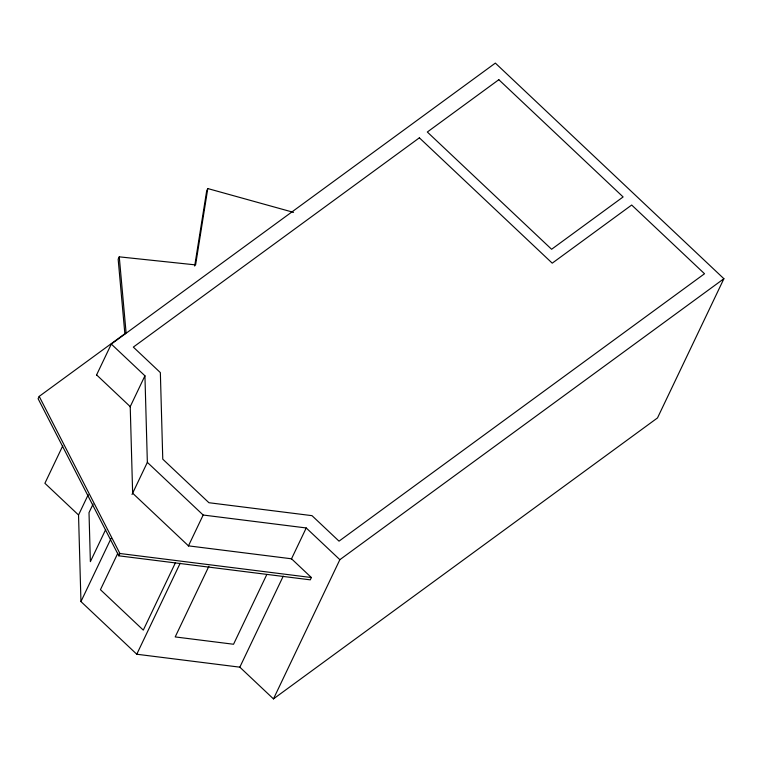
<?xml version="1.0" encoding="UTF-8"?>
<svg xmlns="http://www.w3.org/2000/svg" width="762" height="762" viewBox="0 0 762 762"><rect width="100%" height="100%" fill="white"/><g stroke="black" fill="none" stroke-linecap="round" stroke-linejoin="round"><path stroke-width="1.14" d="M194.681 266.043L206.673 190.881L207.778 188.557L293.541 212.36M207.778 188.557L195.596 264.9L119.263 256.842L118.158 259.166L124.882 333.975M119.263 256.842L126.092 332.823L39.205 396.383L38.1 398.707L118.796 555.812L310.277 579.844L311.382 577.529L291.522 558.794L188.462 545.859L132.645 493.195L130.226 406.632L96.603 374.904M62.779 445.799L44.901 483.279L78.534 515.007L80.953 601.57L136.769 654.234L239.83 667.169L273.463 698.897L657.501 417.928L723.9 278.721L495.348 63.103L111.309 344.072L96.488 375.123M78.534 515.007L88.24 494.662M130.121 406.851L144.932 375.799L111.309 344.072M93.097 504.063L89.011 512.636L90.373 561.651L105.699 529.523M80.953 601.57L111.081 538.391M132.026 494.49L147.352 462.363L144.932 375.799M117.805 553.279L100.441 589.683L143.294 630.117L175.479 562.651M118.796 555.812L119.901 553.498L39.205 396.383M136.769 654.234L180.184 563.213M188.357 546.078L203.168 515.026L306.229 527.961L339.862 559.679L273.463 698.897M208.902 566.252L175.193 636.927L233.543 644.252L266.748 574.643M239.83 667.169L283.245 576.148M291.417 559.013L306.229 527.961M339.862 559.679L723.9 278.721M119.901 553.498L311.382 577.529M147.352 462.363L203.168 515.026M419.367 137.827L133.331 347.101L160.353 372.599L162.773 459.172L208.931 502.72L311.991 515.655L339.023 541.153L704.526 273.748L631.688 205.035L552.231 263.166L419.367 137.827M498.824 79.696L427.32 132.017L551.602 249.269L623.116 196.948L498.824 79.696"/></g></svg>
